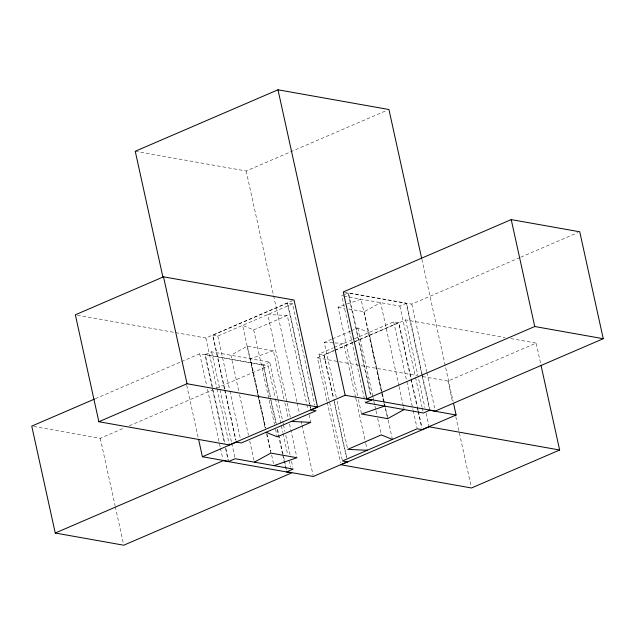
<?xml version="1.0" encoding="UTF-8"?>
<svg xmlns="http://www.w3.org/2000/svg" width="635" height="635" viewBox="0 0 635 635"><rect width="100%" height="100%" fill="white"/><g stroke="black" fill="none" stroke-linecap="round" stroke-linejoin="round"><path stroke-width="0.48" stroke-dasharray="3.17 2.38" d="M284.012 398.97L273.423 350.806L247.34 346.17L230.878 355.235L238.712 390.874M348.694 308.983L364.157 311.729L380.611 302.665L398.828 385.493M135.247 151.273L246.182 170.998L387.12 110.299M77.303 315.151L205.867 338.01L294.037 300.037M224.441 389.057L212.582 335.121L217.805 336.05L292.537 303.863L314.777 404.995M265.025 427.482L242.578 325.382L253.706 329.906L287.274 315.452L308.031 409.845M95.298 398.74L180.626 361.99M181.539 361.601L199.692 353.782L268.208 365.966L275.201 397.748M277.757 398.748L269.708 362.14L211.63 351.814L204.915 354.711L224.393 443.325M344.487 294.592L341.781 295.759L365.077 401.709M345.146 294.307L348.504 292.862L370.951 394.962M269.708 362.14L262.993 365.038L269.978 396.819M343.71 296.101L399.859 306.086L406.583 303.189L422.037 373.507M33.679 426.458L100.266 438.301L124.777 427.744M129.318 425.783L212.836 389.819M216.464 388.255L268.208 365.966M344.154 292.092L411.805 304.117L519.827 257.596M520.74 257.199L577.929 232.569M336.288 397.351L324.215 342.448L331.478 339.32M332.383 338.931L350.528 331.113M351.433 330.724L357.791 327.993L368.919 332.518L382.262 393.2M342.249 459.986L318.953 354.036L333.105 347.94M333.994 347.559L393.684 321.85L398.907 322.778L417.33 406.575M333.756 350.639L323.85 354.909L333.375 398.256M334.653 350.258L398.582 322.723L410.869 378.587M326.985 401.201L317.46 357.862L334.081 350.703M334.978 350.314L352.989 342.559M353.885 342.17L405.622 319.889L504.976 337.55M422.648 376.571L447.969 381.071L536.138 343.098L540.583 363.323M357.553 395.708L338.066 307.094L346.337 304.244M347.258 303.927L361.037 299.18L383.699 402.241M273.423 350.806L250.46 358.719L265.708 428.069M287.274 315.452L267.772 314.531L287.036 402.177M324.215 342.448L333.97 342.908M334.947 342.956L343.726 343.368L355.584 397.312M338.066 307.094L344.829 308.292M510.818 338.59L536.138 343.098M292.537 303.863L287.322 302.935L309.555 404.066M318.953 354.036L324.175 354.965L333.7 398.312M317.46 357.862L360.315 365.482M361.283 365.657L416.806 375.531M421.878 259.35L453.12 401.455M447.969 381.071L452.422 401.296M455.803 416.711L471.265 487.021M411.805 304.117L426.625 371.546M426.839 372.507L434.888 409.107M422.251 374.467L429.879 409.146M422.045 375.61L406.162 303.371L348.083 293.045L370.745 396.105M422.259 376.579L429.665 410.289M405.622 319.889L424.894 407.535M426.164 413.314L428.919 425.839M399.859 306.086L415.322 376.396M415.536 377.365L422.1 407.218M422.315 408.186L422.95 411.075M417.544 407.543L418.179 410.432M418.394 411.393L421.989 427.768M411.075 379.547L417.005 406.519M417.219 407.479L417.854 410.369M418.068 411.337L421.664 427.712M393.684 321.85L406.606 380.603M406.821 381.572L412.956 409.504M413.171 410.464L416.981 427.8M399.034 386.461L403.273 405.725M403.487 406.686L404.122 409.575M382.468 394.16L385.223 406.686M385.437 407.646L387.977 419.203M388.191 420.172L392.422 439.436M364.157 311.729L387.66 418.648M383.905 403.201L384.54 406.098M357.791 327.993L372.824 396.375M373.031 397.343L373.674 400.233M373.88 401.193L374.729 405.043M374.944 406.011L375.785 409.861M375.999 410.821L376.849 414.679M377.69 418.528L381.294 434.904M358.394 399.558L361.577 414.004M355.798 398.272L365.538 442.579M365.752 443.54L367.228 450.286M337.137 401.201L347.726 449.366M333.915 399.272L346.837 458.025M334.224 402.106L346.512 457.97M327.2 402.169L340.543 462.851M310.309 406.051L287.647 302.99L212.908 335.177L224.774 389.12M310.515 407.019L311.15 409.908M309.769 405.035L310.61 408.884M309.086 414.663L310.785 422.362M246.182 170.998L296.982 402.034M297.196 403.003L299.315 412.671M301.228 421.37L301.871 424.267M302.085 425.236L313.134 475.504M287.25 403.146L290.425 417.592M284.861 402.82L288.036 417.266M289.52 424.013L296.934 457.724M277.971 399.709L283.266 423.791M283.472 424.751L284.956 431.49M285.806 435.348L290.251 455.573M291.521 461.351L292.791 467.13M275.415 398.716L282.821 432.427M283.035 433.387L287.695 454.581M288.965 460.359L290.449 467.098M270.399 396.645L263.414 364.855L205.335 354.528L212.955 389.199M271.248 400.494L276.328 423.608M277.598 429.387L284.377 460.216M284.591 461.177L286.496 469.844M270.192 397.788L275.908 423.791M277.177 429.57L282.472 453.652M282.686 454.612L286.29 470.987M253.706 329.906L274.463 424.299M275.519 429.117L277.209 436.824M266.978 433.848L270.788 451.183M271.637 455.041L273.963 465.638M247.34 346.17L265.335 428.038M266.605 433.816L270.843 453.08M239.562 394.732L248.46 435.181M249.73 440.96L254.389 462.153M217.805 336.05L229.664 389.985M229.878 390.954L240.467 439.11M224.98 390.08L235.998 440.166M224.655 390.025L235.664 440.111M211.63 351.814L231.537 442.357M231.751 443.317L234.926 457.764M205.867 338.01L216.876 388.104M217.091 389.065L229.164 443.968M213.169 390.168L224.814 443.143M226.084 448.921L228.624 460.478M225.457 448.135L228.211 460.661M199.692 353.782L206.677 385.564M207.526 389.414L220.234 447.207M220.448 448.175L222.774 458.764M186.682 385.207L198.374 438.372M100.266 438.301L115.094 505.722M115.308 506.682L123.357 543.29"/><path stroke-width="0.95" d="M254.389 462.153L270.843 453.08L296.934 457.724L273.963 465.638M404.122 409.575L387.66 418.648L361.577 414.004L384.54 406.098M421.664 258.389L388.938 109.514L277.995 89.789L135.247 151.273L162.877 276.939M163.52 276.828L75.351 314.801L98.862 421.719L229.378 444.929L317.54 406.956L294.037 300.037L163.52 276.828L187.031 383.746L317.54 406.956M94.385 399.137L31.75 426.109L55.253 533.027L123.777 545.211L291.719 472.877L223.195 460.692L55.253 533.027M511.223 219.599L343.281 291.933L366.792 398.851L435.308 411.036L603.25 338.701L579.747 231.791L511.223 219.599L534.733 326.517L603.25 338.701M98.862 421.719L187.031 383.746M198.58 439.341L202.406 456.74L236.418 442.095M311.15 409.908L345.162 395.256L371.586 399.955M366.792 398.851L534.733 326.517M228.417 461.621L235.141 458.732L293.219 469.059L286.496 471.948M372.007 399.78L365.292 402.669L423.37 413.004L430.086 410.107M347.353 461.828L313.349 476.472L286.917 471.773M422.092 429.633L456.097 414.988L453.549 403.392M559.649 450.009L471.48 487.99L340.963 464.772L429.133 426.799L559.649 450.009L541.012 365.252M291.274 421.442L310.785 422.362L277.209 436.824L266.081 432.292M367.228 450.286L347.726 449.366L381.294 434.904L392.422 439.436M429.665 410.289L456.097 414.988M310.825 409.845L316.047 410.774L241.316 442.968L236.093 442.039M422.418 429.697L417.195 428.768L342.463 460.954L347.678 461.883M202.406 456.74L228.838 461.439M277.995 89.789L345.162 395.256"/></g></svg>
